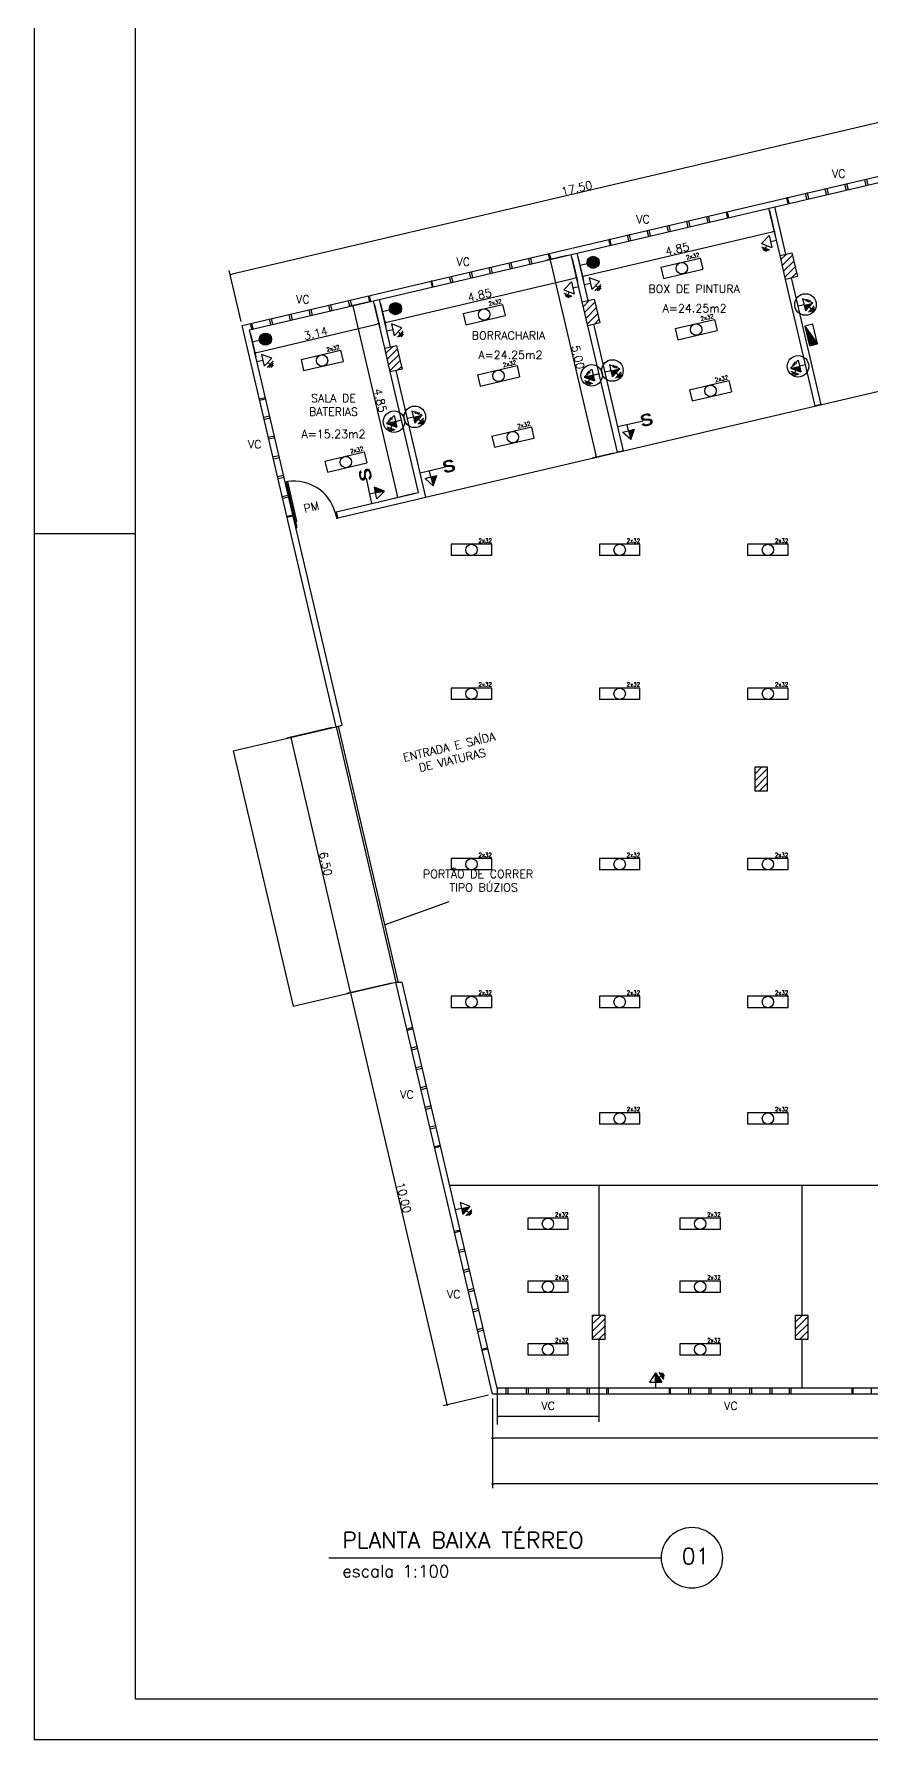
# Model space of a CAD drawing. Header units: millimetres. Extents: x 682 to 1119, y 341 to 434.
# Drawn here: x 681.67 to 702.31, y 341.27 to 383.27 of the extents above; entities that cross this region are included whole.
import ezdxf

# ---------------------------------------------------------------- set-up
doc = ezdxf.new("R2010")
doc.units = ezdxf.units.MM
doc.linetypes.add('CENTERX2', pattern=[4, 2.5, -0.5, 0.5, -0.5])
for name, color, linetype in [('ALV', 6, 'Continuous'), ('AR-ALVENARIA_EM_VISTA-001-C', 1, 'Continuous'), ('AR-COTAS-001-C', 1, 'Continuous'), ('AR-INDICAÇÕES_GRÁFICAS-002-C', 2, 'Continuous'), ('AR-MOBILIÁRIO_EM_VISTA-002-C', 2, 'Continuous'), ('AR-PISO_EM_PLANTA-001-C', 1, 'Continuous'), ('AR-TEXTOS_ALTURA_2_5MM-003C', 3, 'Continuous'), ('AR-TEXTOS_ALTURA_3_0MM-003C', 3, 'Continuous'), ('AR-TEXTOS_ALTURA_4_0MM-004-C', 4, 'Continuous'), ('AR-TEXTOS_ALTURA_6_0MM-005-C', 5, 'Continuous'), ('ESQUADRIAS_2', 2, 'CENTERX2'), ('hatch', 253, 'Continuous'), ('PENA_2', 2, 'Continuous'), ('PENA_6', 5, 'Continuous')]:
    doc.layers.add(name, color=color, linetype=linetype)
doc.styles.add('R60', font='simplex.shx', dxfattribs={"height": 0.08})
doc.styles.add('R80', font='simplex.shx', dxfattribs={"height": 0.1})
doc.styles.add('ROMANS', font='romans')
doc.styles.add('T20', font='simplex.shx', dxfattribs={"height": 0.2})
doc.styles.add('T50', font='simplex.shx', dxfattribs={"height": 0.5})
doc.dimstyles.new('ISO-25_WS', dxfattribs={"dimscale": 0.282828, "dimtxt": 0.8, "dimasz": 2, "dimexe": 0.1, "dimexo": 0.625, "dimgap": 0.325, "dimtad": 1, "dimzin": 4, "dimdsep": 46, "dimtxsty": 'Standard', "dimsah": 1, "dimcen": 2.5, "dimadec": 0, "dimazin": 0, "dimtfac": 1, "dimtdec": 0, "dimtmove": 2, "dimatfit": 3, "dimfxl": 1, "dimtolj": 1, "dimtzin": 0, "dimarcsym": 0})
doc.dimstyles.new('PADRÃO', dxfattribs={"dimscale": 0.05, "dimtxt": 2, "dimasz": 1, "dimexe": 2, "dimexo": 2, "dimgap": 0.5, "dimtad": 1, "dimzin": 5, "dimdsep": 46, "dimtxsty": 'ROMANS', "dimblk1": 'DOT', "dimblk2": 'DOT', "dimsah": 1, "dimcen": 2.5, "dimdle": 0.2, "dimclrd": 1, "dimclre": 1, "dimclrt": 3, "dimadec": 0, "dimazin": 0, "dimtfac": 1, "dimtix": 1, "dimtmove": 2, "dimatfit": 3, "dimldrblk": 'DOT', "dimfxl": 1, "dimtolj": 1, "dimtzin": 1, "dimarcsym": 0})
pattern_1 = [(45, (707.43386, 340.00985), (-0.08838835, 0.08838835), [])]

# ---------------------------------------------------------------- blocks, each defined once
blk = doc.blocks.new('_DOT')
at = {"color": 0, "linetype": 'ByBlock'}
blk.add_line((-0.5, 0), (-1, 0), dxfattribs=at)
at = {"color": 0, "linetype": 'ByBlock', "const_width": 0.5}
blk.add_lwpolyline([(-0.25, 0, 1), (0.25, 0, 1)], format="xyb", close=True, dxfattribs=at)
blk = doc.blocks.new('*D15')
at = {"layer": 'AR-COTAS-001-C', "color": 1, "linetype": 'ByBlock', "lineweight": -2}
for p, q in [((692.96, 349.682), (692.96, 348.602)), ((725.829, 349.682), (725.829, 348.602)), ((725.779, 348.702), (693.01, 348.702))]:
    blk.add_line(p, q, dxfattribs=at)
at = {"layer": 'DEFPOINTS', "color": 0, "linetype": 'ByBlock'}
for p in [(692.96, 349.782), (725.829, 349.782), (692.96, 348.702)]:
    blk.add_point(p, dxfattribs=at)
at = {"layer": 'AR-COTAS-001-C', "color": 1, "linetype": 'ByBlock', "lineweight": -2, "xscale": 0.05, "yscale": 0.05, "zscale": 0.05, "rotation": 180}
blk.add_blockref('_DOT', (692.96, 348.702), dxfattribs=at)
at = {"layer": 'AR-COTAS-001-C', "color": 1, "linetype": 'ByBlock', "lineweight": -2, "xscale": 0.05, "yscale": 0.05, "zscale": 0.05}
blk.add_blockref('_DOT', (725.829, 348.702), dxfattribs=at)
at = {"layer": 'AR-COTAS-001-C', "color": 3, "linetype": 'ByBlock', "insert": (709.394, 348.827), "char_height": 0.2, "attachment_point": 5, "style": 'ROMANS'}
blk.add_mtext('\\A1; 33.00', dxfattribs=at)
blk = doc.blocks.new('*D16')
at = {"layer": 'AR-ALVENARIA_EM_VISTA-001-C', "color": 1, "lineweight": -2}
for p, q in [((703.766, 380.18), (703.473, 381.429)), ((703.447, 381.321), (686.551, 377.363)), ((686.772, 376.199), (686.48, 377.449))]:
    blk.add_line(p, q, dxfattribs=at)
at = {"layer": 'DEFPOINTS', "color": 0}
for p in [(703.788, 380.082), (686.503, 377.352), (686.795, 376.102)]:
    blk.add_point(p, dxfattribs=at)
at = {"layer": 'AR-ALVENARIA_EM_VISTA-001-C', "color": 1, "lineweight": -2, "xscale": 0.05, "yscale": 0.05, "zscale": 0.05}
for p, rotation in [((703.496, 381.332), 13.18227157664048), ((686.503, 377.352), 193.1822715766405)]:
    blk.add_blockref('_DOT', p, dxfattribs=dict(at, rotation=rotation))
at = {"layer": 'AR-ALVENARIA_EM_VISTA-001-C', "color": 3, "insert": (694.971, 379.464), "char_height": 0.2, "attachment_point": 5, "rotation": 13.1823, "style": 'ROMANS'}
blk.add_mtext('\\A1; 17.50', dxfattribs=at)
blk = doc.blocks.new('*D20')
at = {"layer": 'AR-COTAS-001-C', "color": 1, "linetype": 'ByBlock', "lineweight": -2}
for p, q in [((692.96, 349.682), (692.96, 347.474)), ((745.729, 349.682), (745.729, 347.474)), ((745.679, 347.574), (693.01, 347.574))]:
    blk.add_line(p, q, dxfattribs=at)
at = {"layer": 'DEFPOINTS', "color": 0, "linetype": 'ByBlock'}
for p in [(692.96, 349.782), (745.729, 349.782), (692.96, 347.574)]:
    blk.add_point(p, dxfattribs=at)
at = {"layer": 'AR-COTAS-001-C', "color": 1, "linetype": 'ByBlock', "lineweight": -2, "xscale": 0.05, "yscale": 0.05, "zscale": 0.05, "rotation": 180}
blk.add_blockref('_DOT', (692.96, 347.574), dxfattribs=at)
at = {"layer": 'AR-COTAS-001-C', "color": 1, "linetype": 'ByBlock', "lineweight": -2, "xscale": 0.05, "yscale": 0.05, "zscale": 0.05}
blk.add_blockref('_DOT', (745.729, 347.574), dxfattribs=at)
at = {"layer": 'AR-COTAS-001-C', "color": 3, "linetype": 'ByBlock', "insert": (719.344, 347.699), "char_height": 0.2, "attachment_point": 5, "style": 'ROMANS'}
blk.add_mtext('\\A1;53.00', dxfattribs=at)
blk = doc.blocks.new('*D24')
at = {"layer": 'AR-ALVENARIA_EM_VISTA-001-C', "color": 1, "lineweight": -2}
for p, q in [((690.485, 359.909), (689.372, 359.649)), ((691.835, 349.57), (689.48, 359.623)), ((692.863, 349.759), (691.749, 349.499))]:
    blk.add_line(p, q, dxfattribs=at)
at = {"layer": 'DEFPOINTS', "color": 0}
for p in [(689.469, 359.671), (690.583, 359.932), (692.96, 349.782)]:
    blk.add_point(p, dxfattribs=at)
at = {"layer": 'AR-ALVENARIA_EM_VISTA-001-C', "color": 1, "lineweight": -2, "xscale": 0.05, "yscale": 0.05, "zscale": 0.05}
for p, rotation in [((689.469, 359.671), 103.1822715737635), ((691.846, 349.521), 283.1822715737634)]:
    blk.add_blockref('_DOT', p, dxfattribs=dict(at, rotation=rotation))
at = {"layer": 'AR-ALVENARIA_EM_VISTA-001-C', "color": 3, "insert": (690.779, 354.625), "char_height": 0.2, "attachment_point": 5, "rotation": 283.1823, "style": 'ROMANS'}
blk.add_mtext('\\A1;10.00', dxfattribs=at)
blk = doc.blocks.new('*D25')
at = {"layer": 'AR-ALVENARIA_EM_VISTA-001-C', "color": 1, "lineweight": -2}
for p, q in [((689.013, 366.197), (687.899, 365.936)), ((689.458, 359.72), (688.008, 365.91))]:
    blk.add_line(p, q, dxfattribs=at)
at = {"layer": 'DEFPOINTS', "color": 0}
for p in [(687.996, 365.959), (689.11, 366.219), (690.583, 359.932)]:
    blk.add_point(p, dxfattribs=at)
at = {"layer": 'AR-ALVENARIA_EM_VISTA-001-C', "color": 1, "lineweight": -2, "xscale": 0.05, "yscale": 0.05, "zscale": 0.05}
for p, rotation in [((687.996, 365.959), 103.1822715737618), ((689.469, 359.671), 283.1822715737618)]:
    blk.add_blockref('_DOT', p, dxfattribs=dict(at, rotation=rotation))
at = {"layer": 'AR-ALVENARIA_EM_VISTA-001-C', "color": 3, "insert": (688.854, 362.843), "char_height": 0.2, "attachment_point": 5, "rotation": 283.1823, "style": 'ROMANS'}
blk.add_mtext('\\A1;6.50', dxfattribs=at)
blk = doc.blocks.new('PORTA_100')
at = {"layer": 'ESQUADRIAS_2', "linetype": 'Continuous'}
for p, q in [((-0.15, 1.03), (-0.15, 1.06)), ((-0.15, 1.06), (0, 1.06)), ((-0.15, 1.03), (0, 1.03)), ((0, 1.03), (0, 1.06)), ((-0.15, 0.03), (0, 0.03)), ((-0.15, 0), (-0.15, 0.03)), ((-0.15, 0), (0, 0)), ((0, 0), (0, 0.03))]:
    blk.add_line(p, q, dxfattribs=at)
at = {"layer": 'PENA_2', "linetype": 'Continuous', "ltscale": 5}
for p, q in [((-1.15, 0.06), (-1.151, 0.03)), ((-0.15, 0.03), (-1.151, 0.03)), ((-0.15, 0.06), (-1.15, 0.06)), ((-0.15, 0.03), (-0.15, 0.06))]:
    blk.add_line(p, q, dxfattribs=at)
blk.add_arc((-0.104, -0.018), 1.049, 92.5, 175.7538, dxfattribs=at)
blk = doc.blocks.new('*D40')
at = {"layer": 'AR-COTAS-001-C', "color": 1, "lineweight": -2}
for p, q in [((690.056, 376.609), (690.189, 376.044)), ((687.156, 375.437), (690.117, 376.13)), ((686.998, 375.893), (687.131, 375.328))]:
    blk.add_line(p, q, dxfattribs=at)
at = {"layer": 'DEFPOINTS', "color": 0}
for p in [(690.033, 376.706), (686.976, 375.99), (690.166, 376.142)]:
    blk.add_point(p, dxfattribs=at)
at = {"layer": 'AR-COTAS-001-C', "color": 1, "lineweight": -2, "xscale": 0.05, "yscale": 0.05, "zscale": 0.05}
for p, rotation in [((690.166, 376.142), 13.18227157664051), ((687.108, 375.425), 193.1822715766405)]:
    blk.add_blockref('_DOT', p, dxfattribs=dict(at, rotation=rotation))
at = {"layer": 'AR-COTAS-001-C', "color": 3, "insert": (688.608, 375.905), "char_height": 0.2, "attachment_point": 5, "rotation": 13.1823, "style": 'ROMANS'}
blk.add_mtext('\\A1;3.14', dxfattribs=at)
blk = doc.blocks.new('*D41')
at = {"layer": 'AR-COTAS-001-C', "color": 1, "lineweight": -2}
for p, q in [((689.936, 376.684), (689.426, 376.564)), ((689.534, 376.538), (690.618, 371.913)), ((691.042, 371.961), (690.532, 371.842))]:
    blk.add_line(p, q, dxfattribs=at)
at = {"layer": 'DEFPOINTS', "color": 0}
for p in [(690.033, 376.706), (690.629, 371.865), (691.139, 371.984)]:
    blk.add_point(p, dxfattribs=at)
at = {"layer": 'AR-COTAS-001-C', "color": 1, "lineweight": -2, "xscale": 0.05, "yscale": 0.05, "zscale": 0.05}
for p, rotation in [((689.523, 376.587), 103.1822654684174), ((690.629, 371.865), 283.1822654684174)]:
    blk.add_blockref('_DOT', p, dxfattribs=dict(at, rotation=rotation))
at = {"layer": 'AR-COTAS-001-C', "color": 3, "insert": (690.198, 374.254), "char_height": 0.2, "attachment_point": 5, "rotation": 283.1823, "style": 'ROMANS'}
blk.add_mtext('\\A1;4.85', dxfattribs=at)
blk = doc.blocks.new('*D42')
at = {"layer": 'AR-COTAS-001-C', "color": 1, "lineweight": -2}
for p, q in [((694.924, 377.749), (695.058, 377.18)), ((690.361, 376.183), (694.986, 377.266)), ((690.202, 376.643), (690.336, 376.074))]:
    blk.add_line(p, q, dxfattribs=at)
at = {"layer": 'DEFPOINTS', "color": 0}
for p in [(694.902, 377.847), (695.035, 377.278), (690.179, 376.741)]:
    blk.add_point(p, dxfattribs=at)
at = {"layer": 'AR-COTAS-001-C', "color": 1, "lineweight": -2, "xscale": 0.05, "yscale": 0.05, "zscale": 0.05}
for p, rotation in [((695.035, 377.278), 13.18227156042047), ((690.313, 376.172), 193.1822715604204)]:
    blk.add_blockref('_DOT', p, dxfattribs=dict(at, rotation=rotation))
at = {"layer": 'AR-COTAS-001-C', "color": 3, "insert": (692.645, 376.846), "char_height": 0.2, "attachment_point": 5, "rotation": 13.1823, "style": 'ROMANS'}
blk.add_mtext('\\A1;4.85', dxfattribs=at)
blk = doc.blocks.new('*D43')
at = {"layer": 'AR-COTAS-001-C', "color": 1, "lineweight": -2}
for p, q in [((694.804, 377.824), (694.28, 377.701)), ((694.388, 377.675), (695.506, 372.904)), ((695.945, 372.956), (695.42, 372.833))]:
    blk.add_line(p, q, dxfattribs=at)
at = {"layer": 'DEFPOINTS', "color": 0}
for p in [(694.902, 377.847), (696.042, 372.978), (695.517, 372.856)]:
    blk.add_point(p, dxfattribs=at)
at = {"layer": 'AR-COTAS-001-C', "color": 1, "lineweight": -2, "xscale": 0.05, "yscale": 0.05, "zscale": 0.05}
for p, rotation in [((694.377, 377.724), 103.1822715737637), ((695.517, 372.856), 283.1822715737637)]:
    blk.add_blockref('_DOT', p, dxfattribs=dict(at, rotation=rotation))
at = {"layer": 'AR-COTAS-001-C', "color": 3, "insert": (695.069, 375.318), "char_height": 0.2, "attachment_point": 5, "rotation": 283.1823, "style": 'ROMANS'}
blk.add_mtext('\\A1;5.00', dxfattribs=at)
blk = doc.blocks.new('*D44')
at = {"layer": 'AR-COTAS-001-C', "color": 1, "lineweight": -2}
for p, q in [((699.783, 378.93), (699.926, 378.316)), ((695.23, 377.319), (699.855, 378.402)), ((695.06, 377.824), (695.204, 377.21))]:
    blk.add_line(p, q, dxfattribs=at)
at = {"layer": 'DEFPOINTS', "color": 0}
for p in [(699.76, 379.027), (699.904, 378.413), (695.038, 377.921)]:
    blk.add_point(p, dxfattribs=at)
at = {"layer": 'AR-COTAS-001-C', "color": 1, "lineweight": -2, "xscale": 0.05, "yscale": 0.05, "zscale": 0.05}
for p, rotation in [((699.904, 378.413), 13.18227155745494), ((695.181, 377.307), 193.182271557455)]:
    blk.add_blockref('_DOT', p, dxfattribs=dict(at, rotation=rotation))
at = {"layer": 'AR-COTAS-001-C', "color": 3, "insert": (697.514, 377.982), "char_height": 0.2, "attachment_point": 5, "rotation": 13.1823, "style": 'ROMANS'}
blk.add_mtext('\\A1;4.85', dxfattribs=at)

msp = doc.modelspace()

# ---------------------------------------------------------------- hatches: boundary and pattern name
at = {"layer": 'AR-COTAS-001-C', "linetype": 'Continuous', "ltscale": 5}
h = msp.add_hatch(dxfattribs=at)
h.set_pattern_fill('ANSI31', color=256, style=0)
h.set_pattern_definition(pattern_1)
h.paths.add_polyline_path([(700.336, 377.887), (700.044, 377.819), (700.18, 377.234), (700.473, 377.303)])
h = msp.add_hatch(dxfattribs=at)
h.set_pattern_fill('ANSI31', color=256, style=0)
h.set_pattern_definition(pattern_1)
h.paths.add_polyline_path([(695.467, 376.747), (695.175, 376.678), (695.312, 376.094), (695.604, 376.163)])
h = msp.add_hatch(dxfattribs=at)
h.set_pattern_fill('ANSI31', color=256, style=0)
h.set_pattern_definition(pattern_1)
h.paths.add_polyline_path([(690.599, 375.606), (690.307, 375.538), (690.444, 374.954), (690.736, 375.022)])
h = msp.add_hatch(dxfattribs=at)
h.set_pattern_fill('ANSI31', color=256, style=0)
h.set_pattern_definition(pattern_1)
h.paths.add_polyline_path([(699.729, 364.632), (699.729, 365.232), (699.429, 365.232), (699.429, 364.632)])
h = msp.add_hatch(dxfattribs=at)
h.set_pattern_fill('ANSI31', color=256, style=0)
h.set_pattern_definition(pattern_1)
h.paths.add_polyline_path([(695.729, 351.732), (695.429, 351.732), (695.429, 351.132), (695.729, 351.132)])
h = msp.add_hatch(dxfattribs=at)
h.set_pattern_fill('ANSI31', color=256, style=0)
h.set_pattern_definition(pattern_1)
h.paths.add_polyline_path([(700.729, 351.732), (700.429, 351.732), (700.429, 351.132), (700.729, 351.132)])
at = {"layer": 'AR-TEXTOS_ALTURA_2_5MM-003C', "linetype": 'ByBlock', "ltscale": 2}
msp.add_hatch(color=256, dxfattribs=at).paths.add_polyline_path([(700.769, 375.598), (700.964, 375.644), (700.655, 376.085)])
at = {"layer": 'hatch', "linetype": 'ByBlock', "ltscale": 5}
h = msp.add_hatch(color=256, dxfattribs=at)
h.paths.add_polyline_path([(695.591, 377.654, 0.143105), (695.568, 377.735), (695.315, 377.574, 0.74962)])
h.paths.add_polyline_path([(695.568, 377.735, 0.74962), (695.291, 377.654, 0.143105), (695.315, 377.574)])
h = msp.add_hatch(color=256, dxfattribs=at)
h.paths.add_polyline_path([(690.723, 376.514, 0.143105), (690.7, 376.595), (690.447, 376.433, 0.74962)])
h.paths.add_polyline_path([(690.7, 376.595, 0.74962), (690.423, 376.514, 0.143105), (690.447, 376.433)])
for points in [[(700.67, 376.46), (700.855, 376.657), (700.636, 376.606)], [(700.56, 374.957), (700.306, 375.052), (700.525, 375.103)], [(695.477, 374.733), (695.224, 374.827), (695.443, 374.879)], [(695.915, 374.835), (696.1, 375.033), (695.881, 374.981)], [(691.047, 373.695), (691.232, 373.892), (691.013, 373.841)], [(690.609, 373.592), (690.355, 373.687), (690.575, 373.738)], [(696.314, 373.509), (696.366, 373.29), (696.46, 373.543)], [(690.082, 371.975), (690.303, 372.02), (690.052, 372.122)], [(691.446, 372.369), (691.497, 372.15), (691.592, 372.403)], [(692.231, 354.209), (692.416, 354.406), (692.197, 354.355)], [(697.131, 350.082), (696.981, 350.307), (696.981, 350.082)]]:
    msp.add_hatch(color=256, dxfattribs=at).paths.add_polyline_path(points)
h = msp.add_hatch(color=256, dxfattribs=at)
h.paths.add_polyline_path([(687.519, 375.764, 0.143105), (687.496, 375.844), (687.243, 375.683, 0.74962)])
h.paths.add_polyline_path([(687.496, 375.844, 0.74962), (687.219, 375.764, 0.143105), (687.243, 375.683)])

# ---------------------------------------------------------------- linework, layer by layer
at = {"layer": 'ALV'}
for p, q in [((686.795, 376.102), (703.788, 380.082)), ((686.976, 375.99), (703.806, 379.932)), ((698.744, 378.901), (698.778, 378.755)), ((700.044, 377.819), (699.77, 378.987)), ((700.19, 377.853), (699.916, 379.021)), ((700.204, 379.243), (700.238, 379.097)), ((695.823, 378.216), (695.857, 378.07)), ((694.362, 377.874), (694.397, 377.728)), ((695.175, 376.678), (694.902, 377.847)), ((695.321, 376.713), (695.048, 377.881)), ((691.442, 377.19), (691.476, 377.044)), ((700.91, 374.119), (700.18, 377.234)), ((701.056, 374.153), (700.326, 377.269)), ((689.925, 376.835), (689.959, 376.689)), ((690.453, 375.572), (690.179, 376.741)), ((690.453, 375.572), (690.179, 376.741)), ((690.307, 375.538), (690.033, 376.706)), ((689.11, 366.219), (686.795, 376.102)), ((689.256, 366.254), (686.976, 375.99)), ((687.038, 376.005), (687.004, 376.151)), ((696.042, 372.978), (695.312, 376.094)), ((696.188, 373.013), (695.458, 376.128)), ((691.139, 371.984), (690.444, 374.954)), ((691.32, 371.872), (690.59, 374.988)), ((691.32, 371.872), (690.59, 374.988)), ((687.22, 374.289), (687.366, 374.322)), ((701.056, 374.153), (700.91, 374.119)), ((696.188, 373.013), (696.042, 372.978)), ((689.082, 371.502), (691.139, 371.984)), ((689.119, 371.357), (691.32, 371.872)), ((688.05, 371.401), (687.904, 371.368)), ((688.082, 371.268), (688.109, 371.274)), ((688.116, 371.122), (688.145, 371.129)), ((689.11, 366.219), (689.256, 366.254)), ((692.96, 349.782), (690.583, 359.932)), ((690.583, 359.932), (690.737, 359.932)), ((693.079, 349.932), (690.737, 359.932)), ((690.999, 358.811), (690.854, 358.772)), ((691.539, 355.85), (691.684, 355.889)), ((692.167, 353.826), (692.022, 353.787)), ((695.429, 351.132), (695.429, 351.732)), ((695.429, 351.732), (695.729, 351.732)), ((695.729, 351.732), (695.729, 351.132)), ((700.429, 351.732), (700.729, 351.732)), ((700.429, 351.132), (700.429, 351.732)), ((700.729, 351.732), (700.729, 351.132)), ((695.729, 351.132), (695.429, 351.132)), ((700.729, 351.132), (700.429, 351.132)), ((692.706, 350.865), (692.851, 350.904)), ((725.829, 349.932), (693.079, 349.932)), ((695.81, 349.932), (695.81, 349.782)), ((697.31, 349.932), (697.31, 349.782)), ((700.31, 349.932), (700.31, 349.782)), ((701.81, 349.932), (701.81, 349.782)), ((725.829, 349.782), (692.96, 349.782))]:
    msp.add_line(p, q, dxfattribs=at)
for points in [[(700.336, 377.887), (700.473, 377.303), (700.18, 377.234), (700.044, 377.819)], [(695.467, 376.747), (695.604, 376.163), (695.312, 376.094), (695.175, 376.678)], [(690.599, 375.606), (690.736, 375.022), (690.444, 374.954), (690.307, 375.538)], [(699.729, 365.232), (699.729, 364.632), (699.429, 364.632), (699.429, 365.232)]]:
    msp.add_lwpolyline(points, close=True, dxfattribs=at)
at = {"layer": 'AR-ALVENARIA_EM_VISTA-001-C', "ltscale": 5}
for p, q in [((702.123, 379.692), (702.158, 379.541)), ((702.172, 379.703), (702.207, 379.552)), ((700.266, 379.111), (700.232, 379.262)), ((700.661, 379.36), (700.695, 379.209)), ((700.71, 379.371), (700.744, 379.22)), ((701.148, 379.471), (701.183, 379.319)), ((701.197, 379.482), (701.231, 379.331)), ((701.636, 379.581), (701.67, 379.43)), ((701.685, 379.592), (701.719, 379.441)), ((698.717, 378.888), (698.752, 378.737)), ((696.767, 378.445), (696.801, 378.294)), ((696.816, 378.456), (696.85, 378.305)), ((697.255, 378.556), (697.289, 378.404)), ((697.303, 378.567), (697.338, 378.415)), ((697.742, 378.666), (697.776, 378.515)), ((697.791, 378.677), (697.825, 378.526)), ((698.23, 378.777), (698.264, 378.626)), ((698.278, 378.788), (698.313, 378.637)), ((695.885, 378.085), (695.85, 378.236)), ((696.279, 378.334), (696.314, 378.183)), ((696.328, 378.345), (696.363, 378.194)), ((693.362, 377.635), (693.396, 377.484)), ((693.411, 377.646), (693.445, 377.495)), ((693.85, 377.746), (693.884, 377.595)), ((693.898, 377.757), (693.933, 377.606)), ((694.337, 377.857), (694.371, 377.706)), ((691.505, 377.054), (691.47, 377.205)), ((691.899, 377.303), (691.934, 377.151)), ((691.948, 377.314), (691.982, 377.163)), ((692.387, 377.413), (692.421, 377.262)), ((692.436, 377.425), (692.47, 377.273)), ((692.874, 377.524), (692.909, 377.373)), ((692.923, 377.535), (692.957, 377.384)), ((689.896, 376.828), (689.929, 376.682)), ((687.949, 376.372), (687.982, 376.224)), ((687.997, 376.386), (688.031, 376.235)), ((688.436, 376.486), (688.47, 376.335)), ((688.484, 376.497), (688.519, 376.346)), ((688.923, 376.597), (688.956, 376.454)), ((688.972, 376.608), (689.004, 376.465)), ((689.411, 376.708), (689.443, 376.568)), ((689.46, 376.719), (689.491, 376.579)), ((687.066, 376.016), (687.034, 376.158)), ((687.462, 376.258), (687.495, 376.113)), ((687.511, 376.27), (687.544, 376.124)), ((687.227, 374.259), (687.373, 374.293)), ((687.473, 373.864), (687.327, 373.831)), ((687.459, 373.81), (687.339, 373.782)), ((687.588, 373.377), (687.441, 373.344)), ((687.599, 373.329), (687.453, 373.296)), ((687.702, 372.89), (687.555, 372.857)), ((687.713, 372.842), (687.567, 372.809)), ((687.816, 372.404), (687.669, 372.371)), ((687.827, 372.355), (687.681, 372.322)), ((687.93, 371.917), (687.783, 371.884)), ((687.941, 371.868), (687.795, 371.835)), ((688.044, 371.43), (687.897, 371.397)), ((689.11, 366.219), (690.583, 359.932)), ((689.159, 366.231), (690.631, 359.944)), ((691.885, 361.911), (690.291, 361.332)), ((691.006, 358.782), (690.861, 358.743)), ((691.109, 358.343), (690.964, 358.305)), ((691.12, 358.295), (690.975, 358.256)), ((691.223, 357.856), (691.078, 357.818)), ((691.234, 357.808), (691.089, 357.769)), ((691.337, 357.369), (691.192, 357.331)), ((691.348, 357.321), (691.203, 357.282)), ((691.451, 356.882), (691.306, 356.844)), ((691.462, 356.834), (691.317, 356.795)), ((691.565, 356.395), (691.42, 356.357)), ((691.577, 356.346), (691.431, 356.308)), ((691.532, 355.88), (691.677, 355.918)), ((692.174, 353.797), (692.029, 353.758)), ((692.276, 353.358), (692.131, 353.32)), ((692.288, 353.31), (692.143, 353.271)), ((692.39, 352.871), (692.245, 352.833)), ((692.402, 352.823), (692.257, 352.784)), ((692.505, 352.384), (692.359, 352.346)), ((692.516, 352.336), (692.371, 352.297)), ((692.616, 351.845), (692.466, 351.805)), ((692.619, 351.897), (692.474, 351.859)), ((692.731, 351.41), (692.581, 351.37)), ((692.744, 351.361), (692.594, 351.322)), ((692.707, 350.896), (692.857, 350.936)), ((693.29, 349.931), (693.29, 349.776)), ((693.34, 349.931), (693.34, 349.776)), ((693.79, 349.931), (693.79, 349.776)), ((693.84, 349.931), (693.84, 349.776)), ((694.29, 349.931), (694.29, 349.776)), ((694.34, 349.931), (694.34, 349.776)), ((694.79, 349.931), (694.79, 349.776)), ((694.84, 349.931), (694.84, 349.776)), ((695.29, 349.931), (695.29, 349.776)), ((695.34, 349.931), (695.34, 349.776)), ((695.78, 349.776), (695.78, 349.931)), ((697.34, 349.932), (697.34, 349.777)), ((697.79, 349.932), (697.79, 349.777)), ((697.84, 349.932), (697.84, 349.777)), ((698.29, 349.932), (698.29, 349.777)), ((698.34, 349.932), (698.34, 349.777)), ((698.79, 349.932), (698.79, 349.777)), ((698.84, 349.932), (698.84, 349.777)), ((699.29, 349.932), (699.29, 349.777)), ((699.34, 349.932), (699.34, 349.777)), ((699.79, 349.932), (699.79, 349.777)), ((699.84, 349.932), (699.84, 349.777)), ((700.28, 349.777), (700.28, 349.932)), ((701.84, 349.932), (701.84, 349.777)), ((702.29, 349.932), (702.29, 349.777))]:
    msp.add_line(p, q, dxfattribs=at)
at = {"layer": 'AR-INDICAÇÕES_GRÁFICAS-002-C', "ltscale": 2}
msp.add_line((688.93, 345.757), (697.125, 345.757), dxfattribs=at)
msp.add_circle((697.875, 345.757), 0.75, dxfattribs=at)
at = {"layer": 'AR-MOBILIÁRIO_EM_VISTA-002-C', "linetype": 'ByBlock', "ltscale": 5}
for p, q in [((686.578, 365.627), (689.11, 366.219)), ((686.578, 365.627), (688.051, 359.339)), ((688.051, 359.339), (690.583, 359.932))]:
    msp.add_line(p, q, dxfattribs=at)
at = {"layer": 'AR-PISO_EM_PLANTA-001-C'}
for p, q in [((691.174, 371.838), (704.383, 374.932)), ((691.908, 354.932), (715.579, 354.932)), ((695.579, 354.932), (695.579, 351.732)), ((700.579, 354.932), (700.579, 351.732)), ((695.579, 351.132), (695.579, 349.932)), ((700.579, 351.132), (700.579, 349.932))]:
    msp.add_line(p, q, dxfattribs=at)
at = {"layer": 'AR-TEXTOS_ALTURA_2_5MM-003C', "linetype": 'ByBlock', "ltscale": 2}
for p, q in [((699.589, 378.117), (699.774, 378.314)), ((699.589, 378.117), (699.842, 378.022)), ((699.591, 378.036), (699.787, 377.962)), ((699.715, 378.069), (699.689, 377.999)), ((699.774, 378.314), (699.808, 378.168)), ((699.808, 378.168), (699.954, 378.202)), ((699.808, 378.168), (699.842, 378.022)), ((695.295, 377.62), (695.119, 377.579)), ((697.107, 377.531), (698.08, 377.759)), ((698.08, 377.759), (698.144, 377.487)), ((699.608, 377.997), (699.749, 377.945)), ((699.626, 377.959), (699.71, 377.927)), ((694.72, 376.976), (694.905, 377.174)), ((694.905, 377.174), (694.939, 377.028)), ((695.343, 377.276), (695.378, 377.13)), ((695.597, 377.182), (695.343, 377.276)), ((695.597, 377.182), (695.412, 376.984)), ((697.107, 377.531), (697.171, 377.259)), ((697.171, 377.259), (698.144, 377.487)), ((694.72, 376.976), (694.974, 376.882)), ((694.722, 376.895), (694.919, 376.822)), ((694.74, 376.857), (694.88, 376.804)), ((694.758, 376.818), (694.842, 376.787)), ((694.847, 376.929), (694.821, 376.859)), ((694.939, 377.028), (695.086, 377.062)), ((694.939, 377.028), (694.974, 376.882)), ((695.378, 377.13), (695.232, 377.096)), ((695.378, 377.13), (695.412, 376.984)), ((695.631, 377.108), (695.487, 376.955)), ((695.504, 377.083), (695.559, 377.032)), ((695.632, 377.066), (695.53, 376.956)), ((695.634, 377.023), (695.572, 376.958)), ((700.601, 376.752), (700.636, 376.606)), ((700.855, 376.657), (700.601, 376.752)), ((700.701, 376.747), (700.68, 376.691)), ((690.427, 376.48), (690.25, 376.438)), ((692.238, 376.391), (693.212, 376.619)), ((692.238, 376.391), (692.302, 376.118)), ((692.302, 376.118), (693.276, 376.346)), ((693.212, 376.619), (693.276, 376.346)), ((700.636, 376.606), (700.49, 376.572)), ((700.636, 376.606), (700.67, 376.46)), ((700.855, 376.657), (700.67, 376.46)), ((700.739, 376.733), (700.718, 376.677)), ((700.889, 376.584), (700.745, 376.431)), ((700.776, 376.719), (700.755, 376.663)), ((700.762, 376.559), (700.817, 376.507)), ((700.89, 376.542), (700.788, 376.432)), ((700.892, 376.499), (700.83, 376.434)), ((690.509, 375.99), (690.363, 375.956)), ((690.475, 376.136), (690.509, 375.99)), ((690.728, 376.041), (690.475, 376.136)), ((690.509, 375.99), (690.544, 375.844)), ((690.728, 376.041), (690.544, 375.844)), ((690.763, 375.968), (690.619, 375.815)), ((690.636, 375.943), (690.691, 375.891)), ((690.764, 375.926), (690.661, 375.816)), ((697.46, 376.022), (698.434, 376.25)), ((697.46, 376.022), (697.524, 375.749)), ((697.524, 375.749), (698.498, 375.977)), ((698.434, 376.25), (698.498, 375.977)), ((700.655, 376.085), (700.964, 375.644)), ((687.223, 375.729), (687.046, 375.688)), ((688.246, 375.261), (689.219, 375.489)), ((689.219, 375.489), (689.283, 375.216)), ((690.765, 375.883), (690.704, 375.817)), ((687.305, 375.24), (687.159, 375.205)), ((687.271, 375.386), (687.305, 375.24)), ((687.524, 375.291), (687.271, 375.386)), ((687.305, 375.24), (687.34, 375.094)), ((687.524, 375.291), (687.34, 375.094)), ((687.559, 375.218), (687.415, 375.064)), ((687.432, 375.192), (687.487, 375.141)), ((687.56, 375.175), (687.457, 375.066)), ((687.561, 375.133), (687.5, 375.067)), ((688.246, 375.261), (688.31, 374.988)), ((688.31, 374.988), (689.283, 375.216)), ((692.592, 374.882), (693.566, 375.11)), ((693.566, 375.11), (693.629, 374.837)), ((695.847, 375.127), (695.881, 374.981)), ((696.1, 375.033), (695.847, 375.127)), ((695.847, 375.127), (695.881, 374.981)), ((696.1, 375.033), (695.847, 375.127)), ((695.946, 375.122), (695.925, 375.066)), ((695.984, 375.108), (695.963, 375.052)), ((696.021, 375.094), (696, 375.038)), ((700.306, 375.052), (700.491, 375.249)), ((700.35, 375.142), (700.393, 375.101)), ((700.377, 375.171), (700.421, 375.13)), ((700.404, 375.2), (700.448, 375.159)), ((700.491, 375.249), (700.525, 375.103)), ((700.525, 375.103), (700.672, 375.138)), ((700.525, 375.103), (700.56, 374.957)), ((692.592, 374.882), (692.656, 374.609)), ((692.656, 374.609), (693.629, 374.837)), ((695.224, 374.827), (695.409, 375.025)), ((695.224, 374.827), (695.409, 375.025)), ((695.443, 374.879), (695.224, 374.827)), ((695.224, 374.827), (695.477, 374.733)), ((695.224, 374.827), (695.477, 374.733)), ((695.226, 374.746), (695.422, 374.673)), ((695.226, 374.746), (695.422, 374.673)), ((695.243, 374.708), (695.384, 374.655)), ((695.243, 374.708), (695.384, 374.655)), ((695.261, 374.669), (695.345, 374.638)), ((695.261, 374.669), (695.345, 374.638)), ((695.267, 374.917), (695.311, 374.876)), ((695.294, 374.946), (695.338, 374.905)), ((695.322, 374.976), (695.365, 374.935)), ((695.35, 374.78), (695.324, 374.71)), ((695.35, 374.78), (695.324, 374.71)), ((695.409, 375.025), (695.443, 374.879)), ((695.409, 375.025), (695.443, 374.879)), ((695.443, 374.879), (695.589, 374.913)), ((695.443, 374.879), (695.589, 374.913)), ((695.443, 374.879), (695.477, 374.733)), ((695.443, 374.879), (695.477, 374.733)), ((695.881, 374.981), (695.735, 374.947)), ((695.881, 374.981), (695.735, 374.947)), ((695.881, 374.981), (696.1, 375.033)), ((695.881, 374.981), (695.915, 374.835)), ((695.881, 374.981), (695.915, 374.835)), ((696.1, 375.033), (695.915, 374.835)), ((696.1, 375.033), (695.915, 374.835)), ((696.134, 374.959), (695.991, 374.806)), ((696.134, 374.959), (695.991, 374.806)), ((696.008, 374.934), (696.062, 374.883)), ((696.008, 374.934), (696.062, 374.883)), ((696.136, 374.917), (696.033, 374.807)), ((696.136, 374.917), (696.033, 374.807)), ((696.137, 374.874), (696.075, 374.809)), ((696.137, 374.874), (696.075, 374.809)), ((697.814, 374.513), (698.787, 374.741)), ((698.787, 374.741), (698.851, 374.468)), ((700.306, 375.052), (700.56, 374.957)), ((700.308, 374.971), (700.505, 374.898)), ((700.326, 374.933), (700.467, 374.88)), ((700.344, 374.894), (700.428, 374.862)), ((700.433, 375.005), (700.407, 374.934)), ((697.814, 374.513), (697.878, 374.24)), ((697.878, 374.24), (698.851, 374.468)), ((690.355, 373.687), (690.54, 373.884)), ((690.355, 373.687), (690.54, 373.884)), ((690.426, 373.806), (690.47, 373.765)), ((690.453, 373.835), (690.497, 373.794)), ((690.54, 373.884), (690.575, 373.738)), ((690.54, 373.884), (690.575, 373.738)), ((691.013, 373.841), (690.867, 373.807)), ((691.013, 373.841), (690.867, 373.807)), ((690.978, 373.987), (691.013, 373.841)), ((691.232, 373.892), (690.978, 373.987)), ((690.979, 373.987), (691.013, 373.841)), ((691.232, 373.892), (690.979, 373.987)), ((691.013, 373.841), (691.232, 373.892)), ((691.013, 373.841), (691.047, 373.695)), ((691.013, 373.841), (691.047, 373.695)), ((691.232, 373.892), (691.047, 373.695)), ((691.232, 373.892), (691.047, 373.695)), ((691.078, 373.982), (691.057, 373.926)), ((691.116, 373.968), (691.095, 373.912)), ((691.266, 373.819), (691.122, 373.666)), ((691.266, 373.819), (691.122, 373.666)), ((691.153, 373.954), (691.132, 373.898)), ((690.575, 373.738), (690.355, 373.687)), ((690.355, 373.687), (690.609, 373.592)), ((690.355, 373.687), (690.609, 373.592)), ((690.358, 373.606), (690.554, 373.533)), ((690.358, 373.606), (690.554, 373.533)), ((690.375, 373.568), (690.516, 373.515)), ((690.375, 373.568), (690.516, 373.515)), ((690.393, 373.529), (690.477, 373.497)), ((690.393, 373.529), (690.477, 373.497)), ((690.399, 373.777), (690.442, 373.736)), ((690.482, 373.64), (690.456, 373.569)), ((690.482, 373.64), (690.456, 373.569)), ((690.575, 373.738), (690.721, 373.773)), ((690.575, 373.738), (690.721, 373.773)), ((690.575, 373.738), (690.609, 373.592)), ((690.575, 373.738), (690.609, 373.592)), ((691.139, 373.794), (691.194, 373.742)), ((691.139, 373.794), (691.194, 373.742)), ((691.267, 373.777), (691.165, 373.667)), ((691.267, 373.777), (691.165, 373.667)), ((691.269, 373.734), (691.207, 373.668)), ((691.269, 373.734), (691.207, 373.668)), ((692.945, 373.373), (693.919, 373.601)), ((693.919, 373.601), (693.983, 373.328)), ((696.673, 373.747), (696.05, 373.601)), ((696.168, 373.475), (696.314, 373.509)), ((696.366, 373.29), (696.168, 373.475)), ((696.314, 373.509), (696.28, 373.655)), ((696.314, 373.509), (696.46, 373.543)), ((696.314, 373.509), (696.366, 373.29)), ((696.366, 373.29), (696.46, 373.543)), ((688.832, 372.758), (689.805, 372.986)), ((689.805, 372.986), (689.869, 372.714)), ((692.945, 373.373), (693.009, 373.1)), ((693.009, 373.1), (693.983, 373.328)), ((688.832, 372.758), (688.896, 372.486)), ((688.896, 372.486), (689.869, 372.714)), ((691.805, 372.607), (691.182, 372.461)), ((689.854, 372.34), (689.983, 371.713)), ((690.082, 371.975), (690.052, 372.122)), ((690.303, 372.02), (690.052, 372.122)), ((691.3, 372.335), (691.446, 372.369)), ((691.497, 372.15), (691.3, 372.335)), ((691.446, 372.369), (691.412, 372.515)), ((691.446, 372.369), (691.592, 372.403)), ((691.446, 372.369), (691.497, 372.15)), ((691.497, 372.15), (691.592, 372.403)), ((690.082, 371.975), (689.935, 371.945)), ((690.082, 371.975), (690.303, 372.02)), ((690.112, 371.828), (690.082, 371.975)), ((690.303, 372.02), (690.112, 371.828)), ((691.944, 370.712), (691.944, 370.432)), ((692.944, 370.712), (691.944, 370.712)), ((692.944, 370.432), (692.944, 370.712)), ((695.595, 370.712), (695.595, 370.432)), ((696.595, 370.712), (695.595, 370.712)), ((696.595, 370.432), (696.595, 370.712)), ((699.246, 370.712), (699.246, 370.432)), ((700.246, 370.712), (699.246, 370.712)), ((700.246, 370.432), (700.246, 370.712)), ((692.944, 370.432), (691.944, 370.432)), ((696.595, 370.432), (695.595, 370.432)), ((700.246, 370.432), (699.246, 370.432)), ((691.944, 367.172), (691.944, 366.892)), ((692.944, 367.172), (691.944, 367.172)), ((692.944, 366.892), (692.944, 367.172)), ((695.595, 367.172), (695.595, 366.892)), ((696.595, 367.172), (695.595, 367.172)), ((696.595, 366.892), (696.595, 367.172)), ((699.246, 367.172), (699.246, 366.892)), ((700.246, 367.172), (699.246, 367.172)), ((700.246, 366.892), (700.246, 367.172)), ((692.944, 366.892), (691.944, 366.892)), ((696.595, 366.892), (695.595, 366.892)), ((700.246, 366.892), (699.246, 366.892)), ((691.944, 362.972), (691.944, 362.692)), ((692.944, 362.972), (691.944, 362.972)), ((692.944, 362.692), (692.944, 362.972)), ((695.595, 362.972), (695.595, 362.692)), ((696.595, 362.972), (695.595, 362.972)), ((696.595, 362.692), (696.595, 362.972)), ((699.246, 362.972), (699.246, 362.692)), ((700.246, 362.972), (699.246, 362.972)), ((700.246, 362.692), (700.246, 362.972)), ((692.944, 362.692), (691.944, 362.692)), ((696.595, 362.692), (695.595, 362.692)), ((700.246, 362.692), (699.246, 362.692)), ((691.944, 359.582), (691.944, 359.302)), ((692.944, 359.582), (691.944, 359.582)), ((692.944, 359.302), (692.944, 359.582)), ((695.595, 359.582), (695.595, 359.302)), ((696.595, 359.582), (695.595, 359.582)), ((696.595, 359.302), (696.595, 359.582)), ((699.246, 359.582), (699.246, 359.302)), ((700.246, 359.582), (699.246, 359.582)), ((700.246, 359.302), (700.246, 359.582)), ((692.944, 359.302), (691.944, 359.302)), ((696.595, 359.302), (695.595, 359.302)), ((700.246, 359.302), (699.246, 359.302)), ((695.595, 356.712), (695.595, 356.432)), ((696.595, 356.712), (695.595, 356.712)), ((696.595, 356.432), (696.595, 356.712)), ((699.246, 356.712), (699.246, 356.432)), ((700.246, 356.712), (699.246, 356.712)), ((700.246, 356.432), (700.246, 356.712)), ((696.595, 356.432), (695.595, 356.432)), ((700.246, 356.432), (699.246, 356.432)), ((692.163, 354.501), (692.197, 354.355)), ((692.416, 354.406), (692.163, 354.501)), ((692.197, 354.355), (692.051, 354.321)), ((692.197, 354.355), (692.416, 354.406)), ((692.197, 354.355), (692.231, 354.209)), ((692.416, 354.406), (692.231, 354.209)), ((692.45, 354.333), (692.307, 354.179)), ((692.324, 354.307), (692.378, 354.256)), ((692.452, 354.29), (692.349, 354.181)), ((692.453, 354.248), (692.391, 354.182)), ((693.829, 354.122), (693.829, 353.842)), ((694.829, 354.122), (693.829, 354.122)), ((694.829, 353.842), (694.829, 354.122)), ((697.579, 354.122), (697.579, 353.842)), ((698.579, 354.122), (697.579, 354.122)), ((698.579, 353.842), (698.579, 354.122)), ((694.829, 353.842), (693.829, 353.842)), ((698.579, 353.842), (697.579, 353.842)), ((693.829, 352.572), (693.829, 352.292)), ((694.829, 352.572), (693.829, 352.572)), ((694.829, 352.292), (694.829, 352.572)), ((697.579, 352.572), (697.579, 352.292)), ((698.579, 352.572), (697.579, 352.572)), ((698.579, 352.292), (698.579, 352.572)), ((694.829, 352.292), (693.829, 352.292)), ((698.579, 352.292), (697.579, 352.292)), ((693.829, 351.022), (693.829, 350.742)), ((694.829, 351.022), (693.829, 351.022)), ((694.829, 350.742), (693.829, 350.742)), ((694.829, 350.742), (694.829, 351.022)), ((697.579, 351.022), (697.579, 350.742)), ((698.579, 351.022), (697.579, 351.022)), ((698.579, 350.742), (697.579, 350.742)), ((698.579, 350.742), (698.579, 351.022)), ((696.981, 350.307), (696.831, 350.082)), ((696.981, 350.082), (696.981, 350.307)), ((696.981, 350.307), (697.131, 350.082)), ((697.06, 350.324), (697.177, 350.149)), ((697.102, 350.315), (697.185, 350.191)), ((697.143, 350.307), (697.193, 350.232)), ((696.831, 350.082), (696.981, 350.082)), ((696.981, 350.082), (696.981, 349.932)), ((696.981, 350.082), (697.131, 350.082)), ((697.056, 350.195), (697.118, 350.236))]:
    msp.add_line(p, q, dxfattribs=at)
msp.add_lwpolyline([(700.655, 376.085), (700.769, 375.598), (700.964, 375.644), (700.85, 376.131)], close=True, dxfattribs=at)
for centre, radius in [((695.441, 377.654), 0.15), ((697.625, 377.509), 0.14), ((700.672, 376.615), 0.265), ((690.573, 376.514), 0.15), ((692.757, 376.369), 0.14), ((687.369, 375.764), 0.15), ((697.979, 376), 0.14), ((688.764, 375.238), 0.14), ((695.406, 374.87), 0.265), ((695.917, 374.99), 0.265), ((700.489, 375.095), 0.265), ((693.111, 374.86), 0.14), ((698.332, 374.491), 0.14), ((690.538, 373.73), 0.265), ((691.049, 373.849), 0.265), ((693.464, 373.35), 0.14), ((689.351, 372.736), 0.14), ((692.444, 370.572), 0.14), ((696.095, 370.572), 0.14), ((699.746, 370.572), 0.14), ((692.444, 367.032), 0.14), ((696.095, 367.032), 0.14), ((699.746, 367.032), 0.14), ((692.444, 362.832), 0.14), ((696.095, 362.832), 0.14), ((699.746, 362.832), 0.14), ((692.444, 359.442), 0.14), ((696.095, 359.442), 0.14), ((699.746, 359.442), 0.14), ((696.095, 356.572), 0.14), ((699.746, 356.572), 0.14), ((694.329, 353.982), 0.14), ((698.079, 353.982), 0.14), ((694.329, 352.432), 0.14), ((698.079, 352.432), 0.14), ((694.329, 350.882), 0.14), ((698.079, 350.882), 0.14)]:
    msp.add_circle(centre, radius, dxfattribs=at)
at = {"layer": 'hatch', "linetype": 'ByBlock', "ltscale": 5}
for p, q in [((693.079, 349.932), (693.079, 349.037)), ((695.579, 349.932), (695.579, 349.104)), ((695.579, 349.236), (693.079, 349.236))]:
    msp.add_line(p, q, dxfattribs=at)
at = {"layer": 'PENA_2'}
for p, q in [((681.672, 425.273), (681.672, 341.273)), ((684.172, 370.973), (681.672, 370.973)), ((769.672, 341.273), (681.672, 341.273))]:
    msp.add_line(p, q, dxfattribs=at)
at = {"layer": 'PENA_6'}
for p, q in [((684.172, 342.273), (684.172, 424.273)), ((768.672, 342.273), (684.172, 342.273))]:
    msp.add_line(p, q, dxfattribs=at)

# ---------------------------------------------------------------- block references
at = {"layer": 'AR-ALVENARIA_EM_VISTA-001-C', "ltscale": 5, "rotation": 282.909418912379}
msp.add_blockref('PORTA_100', (688.116, 371.122), dxfattribs=at)

# ---------------------------------------------------------------- texts
at = {"layer": 'AR-TEXTOS_ALTURA_2_5MM-003C', "linetype": 'ByBlock', "ltscale": 2, "attachment_point": 5, "style": 'R60'}
for s, insert, char_height, width in [('VC', (701.491, 379.838), 0.2, 10), ('VC', (696.671, 378.713), 0.2, 10), ('VC', (692.242, 377.67), 0.2, 10), ('VC', (688.29, 376.743), 0.2, 10), ('BOX DE PINTURA', (697.929, 377), 0.2, 10), ('A=24.25m2', (697.942, 376.522), 0.2, 10), ('BORRACHARIA', (693.355, 375.852), 0.2, 10), ('A=24.25m2', (693.404, 375.374), 0.2, 10), ('SALA DE \\PBATERIAS', (689.046, 374.143), 0.2, 10), ('A=15.23m2', (689.046, 373.427), 0.2, 10), ('VC', (687.104, 373.175), 0.2, 10), ('2x32', (692.782, 370.801), 0.1, 3.40664), ('2x32', (696.433, 370.801), 0.1, 3.40664), ('2x32', (700.083, 370.801), 0.1, 3.40664), ('2x32', (692.782, 367.261), 0.1, 3.40664), ('2x32', (696.433, 367.261), 0.1, 3.40664), ('2x32', (700.083, 367.261), 0.1, 3.40664), ('2x32', (692.782, 363.061), 0.1, 3.40664), ('2x32', (696.433, 363.061), 0.1, 3.40664), ('2x32', (700.083, 363.061), 0.1, 3.40664), ('PORTÃO DE CORRER\\P  TIPO BÚZIOS', (692.607, 362.427), 0.2, 10), ('2x32', (692.782, 359.671), 0.1, 3.40664), ('2x32', (696.433, 359.671), 0.1, 3.40664), ('2x32', (700.083, 359.671), 0.1, 3.40664), ('VC', (690.855, 357.162), 0.2, 10), ('2x32', (696.433, 356.801), 0.1, 3.40664), ('2x32', (700.083, 356.801), 0.1, 3.40664), ('2x32', (694.667, 354.211), 0.1, 3.40664), ('2x32', (698.417, 354.211), 0.1, 3.40664), ('2x32', (694.667, 352.661), 0.1, 3.40664), ('2x32', (698.417, 352.661), 0.1, 3.40664), ('VC', (692.006, 352.246), 0.2, 10), ('2x32', (694.667, 351.111), 0.1, 3.40664), ('2x32', (698.417, 351.111), 0.1, 3.40664), ('VC', (694.333, 349.498), 0.2, 10), ('VC', (698.833, 349.498), 0.2, 10)]:
    msp.add_mtext(s, dxfattribs=dict(at, insert=insert, char_height=char_height, width=width))
for s, insert, char_height, width, rotation in [('2x32', (697.896, 377.807), 0.1, 3.40664, 12.8008), ('2x32', (693.028, 376.667), 0.1, 3.40664, 12.8008), ('2x32', (698.25, 376.298), 0.1, 3.40664, 12.8008), ('2x32', (689.035, 375.537), 0.1, 3.40664, 12.8008), ('2x32', (693.381, 375.158), 0.1, 3.40664, 12.8008), ('2x32', (698.603, 374.789), 0.1, 3.40664, 12.8008), ('{\\fArial Black|b0|i0|c0|p34;S}', (696.757, 373.773), 0.3, 10.21992, 13.1823), ('2x32', (693.735, 373.649), 0.1, 3.40664, 12.8008), ('2x32', (689.621, 373.034), 0.1, 3.40664, 12.8008), ('{\\fArial Black|b0|i0|c0|p34;S}', (689.83, 372.424), 0.3, 10.21992, 101.6188), ('{\\fArial Black|b0|i0|c0|p34;S}', (691.888, 372.633), 0.3, 10.21992, 13.1823), ('PM', (688.499, 371.629), 0.2, 10, 14.0246), ('ENTRADA E SAÍDA\\PDE VIATURAS  \\P ', (691.972, 365.397), 0.2, 10, 13.2925)]:
    msp.add_mtext(s, dxfattribs=dict(at, insert=insert, char_height=char_height, width=width, rotation=rotation))
at = {"layer": 'AR-TEXTOS_ALTURA_3_0MM-003C', "style": 'T20'}
msp.add_text('escala 1:100', height=0.3, dxfattribs=at).set_placement((689.264, 345.277, 2))
at = {"layer": 'AR-TEXTOS_ALTURA_4_0MM-004-C', "ltscale": 2, "style": 'R80'}
msp.add_text('01', height=0.4, dxfattribs=at).set_placement((697.622, 345.596))
at = {"layer": 'AR-TEXTOS_ALTURA_6_0MM-005-C', "style": 'T50'}
msp.add_text('PLANTA BAIXA TÉRREO', height=0.4, dxfattribs=at).set_placement((689.261, 345.991))

# ---------------------------------------------------------------- dimensions: what is measured, and where the dimension line sits
at = {"layer": 'AR-ALVENARIA_EM_VISTA-001-C', "ltscale": 5}
for p1, p2, distance, text, picture, middle in [((703.788, 380.082), (686.795, 376.102), -1.284, ' 17.50', '*D16', (694.971, 379.464)), ((692.96, 349.782), (690.583, 359.932), 1.144, '10.00', '*D24', (690.779, 354.625))]:
    dim = msp.add_aligned_dim(p1=p1, p2=p2, distance=distance, text=text, dimstyle='ISO-25_WS', override={"dimscale": 0.05, "dimtxt": 4, "dimasz": 1, "dimexe": 2, "dimexo": 2, "dimgap": 0.5, "dimzin": 5, "dimtxsty": 'ROMANS', "dimblk1": 'DOT', "dimblk2": 'DOT', "dimdle": 0.2, "dimclrd": 1, "dimclre": 1, "dimclrt": 3, "dimtdec": 2, "dimtix": 1, "dimtzin": 1}, dxfattribs=at)
    dim.commit()
    dim.dimension.update_dxf_attribs({"geometry": picture, "text_midpoint": middle})
dim = msp.add_linear_dim(base=(687.996, 365.959), p1=(690.583, 359.932), p2=(689.11, 366.219), angle=283.1823, text='6.50', dimstyle='ISO-25_WS', override={"dimscale": 0.05, "dimtxt": 4, "dimasz": 1, "dimexe": 2, "dimexo": 2, "dimgap": 0.5, "dimzin": 5, "dimtxsty": 'ROMANS', "dimblk1": 'DOT', "dimblk2": 'DOT', "dimdle": 0.2, "dimse1": 1, "dimclrd": 1, "dimclre": 1, "dimclrt": 3, "dimtdec": 2, "dimtix": 1, "dimtzin": 1}, dxfattribs=at)
dim.commit()
dim.dimension.update_dxf_attribs({"geometry": '*D25', "text_midpoint": (688.854, 362.843)})
at = {"layer": 'AR-COTAS-001-C', "ltscale": 5}
for p1, p2, distance, picture, middle in [((695.038, 377.921), (699.76, 379.027), -0.631, '*D44', (697.514, 377.982)), ((690.179, 376.741), (694.902, 377.847), -0.584, '*D42', (692.645, 376.846)), ((694.902, 377.847), (696.042, 372.978), -0.539, '*D43', (695.069, 375.318)), ((686.976, 375.99), (690.033, 376.706), -0.58, '*D40', (688.608, 375.905)), ((690.033, 376.706), (691.139, 371.984), -0.524, '*D41', (690.198, 374.254))]:
    dim = msp.add_aligned_dim(p1=p1, p2=p2, distance=distance, dimstyle='ISO-25_WS', override={"dimscale": 0.05, "dimtxt": 4, "dimasz": 1, "dimexe": 2, "dimexo": 2, "dimgap": 0.5, "dimzin": 5, "dimtxsty": 'ROMANS', "dimblk1": 'DOT', "dimblk2": 'DOT', "dimdle": 0.2, "dimclrd": 1, "dimclre": 1, "dimclrt": 3, "dimtdec": 2, "dimtix": 1, "dimtzin": 1}, dxfattribs=at)
    dim.commit()
    dim.dimension.update_dxf_attribs({"geometry": picture, "text_midpoint": middle})
at = {"layer": 'AR-COTAS-001-C', "linetype": 'ByBlock', "ltscale": 2}
for base, p1, text, picture, middle in [((692.96, 348.702), (725.829, 349.782), ' 33.00', '*D15', (709.394, 348.827)), ((692.96, 347.574), (745.729, 349.782), '53.00', '*D20', (719.344, 347.699))]:
    dim = msp.add_linear_dim(base=base, p1=p1, p2=(692.96, 349.782), text=text, dimstyle='PADRÃO', override={"dimtxt": 4}, dxfattribs=at)
    dim.commit()
    dim.dimension.update_dxf_attribs({"geometry": picture, "text_midpoint": middle})

doc.saveas('drawing.dxf')
